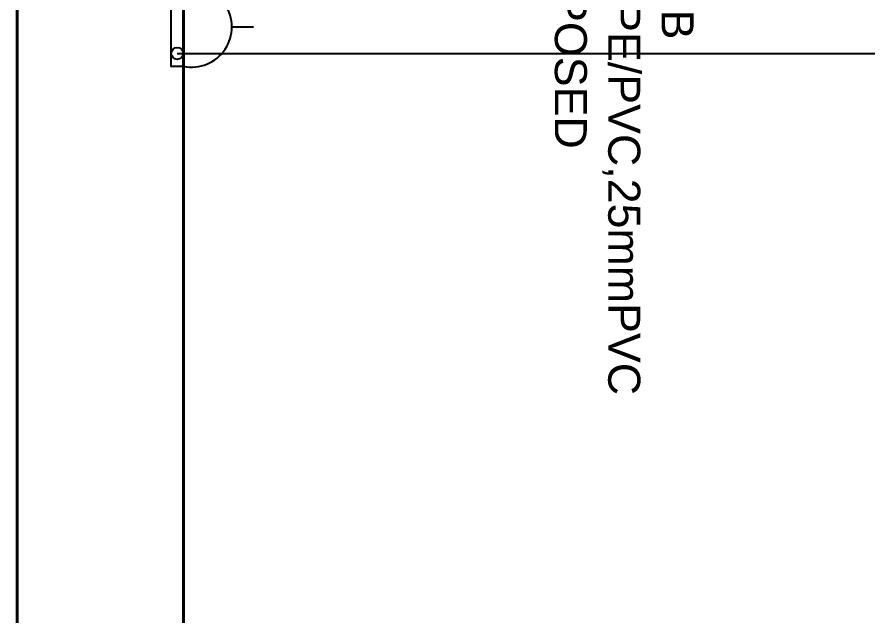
# Model space of a CAD drawing. Header units: inches. Extents: x 3955 to 4125, y 4886 to 4983.
# Drawn here: x 4014.445 to 4015.721, y 4931.111 to 4932.009 of the extents above; entities that cross this region are included whole.
import ezdxf

# ---------------------------------------------------------------- set-up
doc = ezdxf.new("R2010")
doc.units = ezdxf.units.IN
doc.header["$MEASUREMENT"] = 0
doc.linetypes.add('ACAD_ISO03W100', pattern=[30, 12, -18])
doc.layers.get('0').update_dxf_attribs({"lineweight": 35})
for name, color, linetype in [('E-POWER', 3, 'Continuous'), ('E-TEXT', 2, 'Continuous'), ('N Wiring', 255, 'Continuous')]:
    doc.layers.add(name, color=color, linetype=linetype)
doc.layers.add('HA', color=252, linetype='Continuous', lineweight=18)
doc.layers.add('walls', color=7, linetype='Continuous', lineweight=40)
doc.styles.get("Standard").update_dxf_attribs({"font": 'arial.ttf'})

# ---------------------------------------------------------------- blocks, each defined once
blk = doc.blocks.new('S1')
for p, q in [((0, 180), (0, 260)), ((-147, 0), (147, 0))]:
    blk.add_line(p, q)
blk.add_lwpolyline([(147, 0), (-147, 0), (-147, -47.8), (147, -47.8)], close=True)
for centre in [(-99, -23.9), (99, -23.9)]:
    blk.add_circle(centre, 22.2)
at = {"linetype": 'Continuous'}
blk.add_arc((0, 30), 150, 348.4616, 191.5384, dxfattribs=at)
blk = doc.blocks.new('A$C606D7A20')
at = {"layer": 'HA', "linetype": 'ACAD_ISO03W100'}
blk.add_lwpolyline([(10.58891, -16.28534), (0, -15.79874), (0, 0), (31.54099, 0)], dxfattribs=at)
at = {"layer": 'N Wiring'}
blk.add_lwpolyline([(0.24033, -6.51027), (3.71806, -6.51027, -0.4142136), (3.75806, -6.55027), (3.75806, -8.85007), (3.83771, -8.85007), (3.83771, -8.64507, -0.4142136), (3.87771, -8.60507), (6.25774, -8.60507, -0.4142136), (6.29774, -8.64507), (6.29774, -8.85007)], format="xyb", dxfattribs=at)
at = {"layer": 'walls', "ltscale": 2.5}
for p, q in [((-0.00012, -15.80035), (0, 0)), ((0.24993, -8.61046), (0.24996, -4.81079))]:
    blk.add_line(p, q, dxfattribs=at)
at = {"layer": 'E-POWER', "xscale": 0.0004022874689625001, "yscale": 0.0004022874689625001, "zscale": 0.0004022874689625001, "rotation": 270}
blk.add_blockref('S1', (0.24995, -6.47045), dxfattribs=at)
at = {"layer": 'E-TEXT', "insert": (1.01529, -6.00428, 0), "char_height": 0.0480602, "attachment_point": 1, "rotation": 270}
blk.add_mtext_dynamic_manual_height_columns('20A,C30B/DB-B\\P3*4mm2CUXLPE/PVC,25mmPVC CONDUIT EXPOSED', width=0.8333528, gutter_width=12.5, heights=[0.22794], dxfattribs=at)

msp = doc.modelspace()

# ---------------------------------------------------------------- block references
msp.add_blockref('A$C606D7A20', (4014.4456, 4938.4649))

doc.saveas('drawing.dxf')
